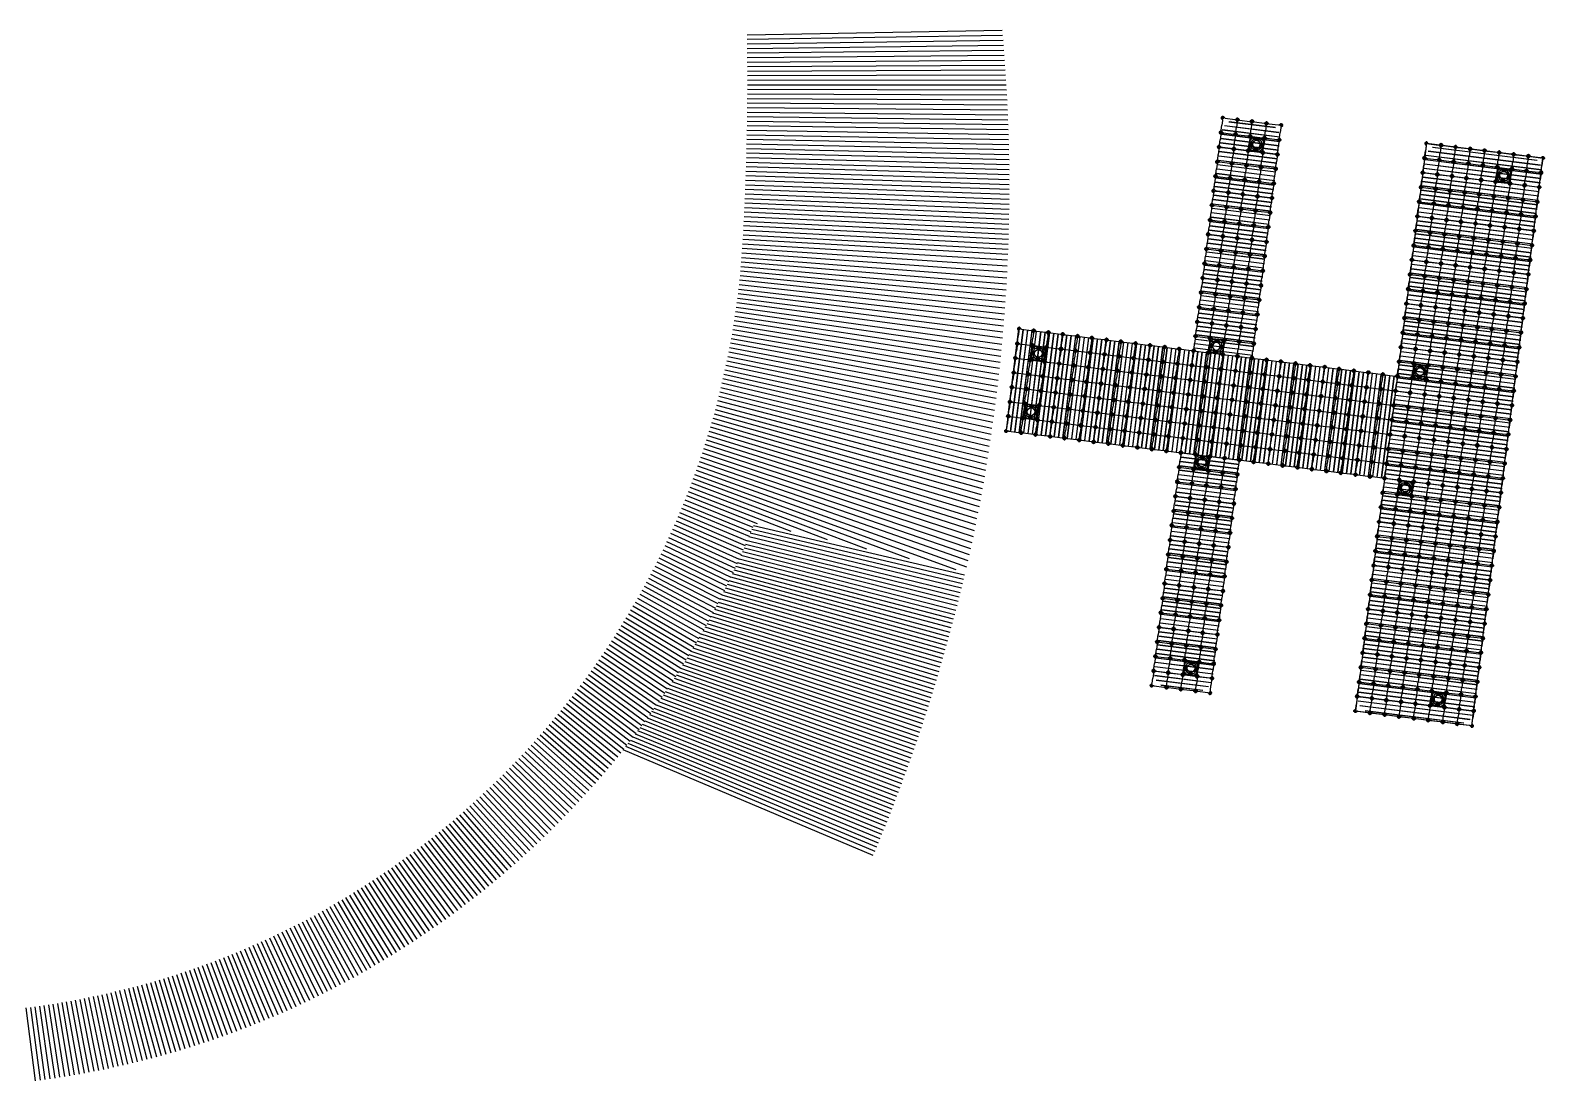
# Model space of a CAD drawing. Extents: x 343755544 to 343964754, y 671968908 to 672045261.
# Drawn here: x 343791242 to 343842902, y 671969148 to 672004962 of the extents above; entities that cross this region are included whole.
import ezdxf

# ---------------------------------------------------------------- set-up
doc = ezdxf.new("R2010")
doc.units = 0
doc.header["$LTSCALE"] = 1000
doc.header["$MEASUREMENT"] = 0
for name, color, linetype in [('00-铺装填充', 251, 'Continuous'), ('W-_ANTICOLLISION防撞措施', 121, 'Continuous'), ('W-MOUNTING固定方式', 5, 'Continuous'), ('蓝色浮筒', 150, 'Continuous')]:
    doc.layers.add(name, color=color, linetype=linetype)
pattern_1 = [(352.86794, (343824541.68, 671991313.93), (18.6235, 148.8394), []), (352.86794, (343824540.75, 671991306.49), (18.6235, 148.8394), [])]

# ---------------------------------------------------------------- blocks, each defined once
blk = doc.blocks.new('浮筒')
at = {"layer": '蓝色浮筒'}
blk.add_line((441, 238), (441, 238), dxfattribs=at)
for points in [[(0, 417, 0.198912), (-9, 438), (-49, 479, -0.414214), (-49, 521), (-21, 549, -0.414214), (21, 549), (62, 509, 0.198912), (83, 500), (250, 500)], [(500, 417, -0.198912), (509, 438), (549, 479, 0.414214), (549, 521), (521, 549, 0.414214), (479, 549), (438, 509, -0.198912), (417, 500), (250, 500)], [(0, 83, -0.198912), (-9, 62), (-49, 21, 0.414214), (-49, -21), (-21, -49, 0.414214), (21, -49), (62, -9, -0.198912), (83, 0), (250, 0)], [(500, 83, 0.198912), (509, 62), (549, 21, -0.414214), (549, -21), (521, -49, -0.414214), (479, -49), (438, -9, 0.198912), (417, 0), (250, 0)]]:
    blk.add_lwpolyline(points, format="xyb", dxfattribs=at)
for points in [[(0, 417), (0, 83)], [(500, 417), (500, 83)]]:
    blk.add_lwpolyline(points, dxfattribs=at)
for centre, radius, start, end in [((0, 500), 25, 101.4783, 168.5217), ((0, 525), 5, 354.2608, 185.7392), ((0, 500), 25, 11.4783, 78.5217), ((500, 500), 25, 101.4783, 168.5217), ((500, 525), 5, 354.2608, 185.7392), ((500, 500), 25, 11.4783, 78.5217), ((-25, 500), 5, 84.2608, 275.7392), ((-25, 0), 5, 84.2608, 275.7392), ((0, 500), 25, 191.4783, 258.5217), ((0, 0), 25, 101.4783, 168.5217), ((0, 475), 5, 174.2608, 5.7392), ((0, 25), 5, 354.2608, 185.7392), ((0, 500), 25, 281.4783, 348.5217), ((0, 0), 25, 11.4783, 78.5217), ((25, 500), 5, 264.2608, 95.7392), ((25, 0), 5, 264.2608, 95.7392), ((475, 500), 5, 84.2608, 275.7392), ((475, 0), 5, 84.2608, 275.7392), ((500, 500), 25, 191.4783, 258.5217), ((500, 0), 25, 101.4783, 168.5217), ((500, 475), 5, 174.2608, 5.7392), ((500, 25), 5, 354.2608, 185.7392), ((500, 500), 25, 281.4783, 348.5217), ((500, 0), 25, 11.4783, 78.5217), ((525, 500), 5, 264.2608, 95.7392), ((525, 0), 5, 264.2608, 95.7392), ((0, 0), 25, 191.4783, 258.5217), ((0, -25), 5, 174.2608, 5.7392), ((0, 0), 25, 281.4783, 348.5217), ((500, 0), 25, 191.4783, 258.5217), ((500, -25), 5, 174.2608, 5.7392), ((500, 0), 25, 281.4783, 348.5217)]:
    blk.add_arc(centre, radius, start, end, dxfattribs=at)
blk = doc.blocks.new('*U205')
at = {"layer": '蓝色浮筒', "rotation": 180.0000000383531}
blk.add_blockref('浮筒', (250, 250), dxfattribs=at)
blk = doc.blocks.new('*U206')
at = {"layer": 'W-_ANTICOLLISION防撞措施', "color": 0, "linetype": 'ByBlock', "lineweight": -2, "transparency": 16777216}
for p in [(0, 0), (500, 0), (1000, 0), (1500, 0), (2000, 0), (2500, 0), (3000, 0), (3500, 0), (4000, 0), (4500, 0), (5000, 0), (5500, 0), (6000, 0), (6500, 0), (7000, 0), (7500, 0), (8000, 0), (8500, 0), (9000, 0), (9500, 0), (10000, 0), (10500, 0), (11000, 0), (11500, 0), (12000, 0), (12500, 0), (13000, 0), (13500, 0), (14000, 0), (14500, 0), (15000, 0), (15500, 0), (16000, 0), (16500, 0), (17000, 0), (17500, 0), (18000, 0), (18500, 0), (19000, 0), (0, -500), (500, -500), (1000, -500), (1500, -500), (2000, -500), (2500, -500), (3000, -500), (3500, -500), (4000, -500), (4500, -500), (5000, -500), (5500, -500), (6000, -500), (6500, -500), (7000, -500), (7500, -500), (8000, -500), (8500, -500), (9000, -500), (9500, -500), (10000, -500), (10500, -500), (11000, -500), (11500, -500), (12000, -500), (12500, -500), (13000, -500), (13500, -500), (14000, -500), (14500, -500), (15000, -500), (15500, -500), (16000, -500), (16500, -500), (17000, -500), (17500, -500), (18000, -500), (18500, -500), (19000, -500), (0, -1000), (500, -1000), (1000, -1000), (1500, -1000), (2000, -1000), (2500, -1000), (3000, -1000), (3500, -1000), (4000, -1000), (4500, -1000), (5000, -1000), (5500, -1000), (6000, -1000), (6500, -1000), (7000, -1000), (7500, -1000), (8000, -1000), (8500, -1000), (9000, -1000), (9500, -1000), (10000, -1000), (10500, -1000), (11000, -1000), (11500, -1000), (12000, -1000), (12500, -1000), (13000, -1000), (13500, -1000), (14000, -1000), (14500, -1000), (15000, -1000), (15500, -1000), (16000, -1000), (16500, -1000), (17000, -1000), (17500, -1000), (18000, -1000), (18500, -1000), (19000, -1000), (0, -1500), (500, -1500), (1000, -1500), (1500, -1500), (2000, -1500), (2500, -1500), (3000, -1500), (3500, -1500), (4000, -1500), (4500, -1500), (5000, -1500), (5500, -1500), (6000, -1500), (6500, -1500), (7000, -1500), (7500, -1500), (8000, -1500), (8500, -1500), (9000, -1500), (9500, -1500), (10000, -1500), (10500, -1500), (11000, -1500), (11500, -1500), (12000, -1500), (12500, -1500), (13000, -1500), (13500, -1500), (14000, -1500), (14500, -1500), (15000, -1500), (15500, -1500), (16000, -1500), (16500, -1500), (17000, -1500), (17500, -1500), (18000, -1500), (18500, -1500), (19000, -1500), (0, -2000), (500, -2000), (1000, -2000), (1500, -2000), (2000, -2000), (2500, -2000), (3000, -2000), (3500, -2000), (4000, -2000), (4500, -2000), (5000, -2000), (5500, -2000), (6000, -2000), (6500, -2000), (7000, -2000), (7500, -2000), (8000, -2000), (8500, -2000), (9000, -2000), (9500, -2000), (10000, -2000), (10500, -2000), (11000, -2000), (11500, -2000), (12000, -2000), (12500, -2000), (13000, -2000), (13500, -2000), (14000, -2000), (14500, -2000), (15000, -2000), (15500, -2000), (16000, -2000), (16500, -2000), (17000, -2000), (17500, -2000), (18000, -2000), (18500, -2000), (19000, -2000), (0, -2500), (500, -2500), (1000, -2500), (1500, -2500), (2000, -2500), (2500, -2500), (3000, -2500), (3500, -2500), (4000, -2500), (4500, -2500), (5000, -2500), (5500, -2500), (6000, -2500), (6500, -2500), (7000, -2500), (7500, -2500), (8000, -2500), (8500, -2500), (9000, -2500), (9500, -2500), (10000, -2500), (10500, -2500), (11000, -2500), (11500, -2500), (12000, -2500), (12500, -2500), (13000, -2500), (13500, -2500), (14000, -2500), (14500, -2500), (15000, -2500), (15500, -2500), (16000, -2500), (16500, -2500), (17000, -2500), (17500, -2500), (18000, -2500), (18500, -2500), (19000, -2500), (0, -3000), (500, -3000), (1000, -3000), (1500, -3000), (2000, -3000), (2500, -3000), (3000, -3000), (3500, -3000), (4000, -3000), (4500, -3000), (5000, -3000), (5500, -3000), (6000, -3000), (6500, -3000), (7000, -3000), (7500, -3000), (8000, -3000), (8500, -3000), (9000, -3000), (9500, -3000), (10000, -3000), (10500, -3000), (11000, -3000), (11500, -3000), (12000, -3000), (12500, -3000), (13000, -3000), (13500, -3000), (14000, -3000), (14500, -3000), (15000, -3000), (15500, -3000), (16000, -3000), (16500, -3000), (17000, -3000), (17500, -3000), (18000, -3000), (18500, -3000), (19000, -3000), (0, -3500), (500, -3500), (1000, -3500), (1500, -3500), (2000, -3500), (2500, -3500), (3000, -3500), (3500, -3500), (4000, -3500), (4500, -3500), (5000, -3500), (5500, -3500), (6000, -3500), (6500, -3500), (7000, -3500), (7500, -3500), (8000, -3500), (8500, -3500), (9000, -3500), (9500, -3500), (10000, -3500), (10500, -3500), (11000, -3500), (11500, -3500), (12000, -3500), (12500, -3500), (13000, -3500), (13500, -3500), (14000, -3500), (14500, -3500), (15000, -3500), (15500, -3500), (16000, -3500), (16500, -3500), (17000, -3500), (17500, -3500), (18000, -3500), (18500, -3500), (19000, -3500)]:
    blk.add_blockref('*U205', p, dxfattribs=at)
blk = doc.blocks.new('*U209')
at = {"layer": '蓝色浮筒', "rotation": 180.0000000383531}
blk.add_blockref('浮筒', (250, 250), dxfattribs=at)
blk = doc.blocks.new('*U202')
at = {"layer": 'W-_ANTICOLLISION防撞措施', "color": 0, "linetype": 'ByBlock', "lineweight": -2, "transparency": 16777216}
for p in [(0, 0), (500, 0), (1000, 0), (1500, 0), (2000, 0), (2500, 0), (3000, 0), (0, -500), (500, -500), (1000, -500), (1500, -500), (2000, -500), (2500, -500), (3000, -500), (0, -1000), (500, -1000), (1000, -1000), (1500, -1000), (2000, -1000), (2500, -1000), (3000, -1000), (0, -1500), (500, -1500), (1000, -1500), (1500, -1500), (2000, -1500), (2500, -1500), (3000, -1500), (0, -2000), (500, -2000), (1000, -2000), (1500, -2000), (2000, -2000), (2500, -2000), (3000, -2000), (0, -2500), (500, -2500), (1000, -2500), (1500, -2500), (2000, -2500), (2500, -2500), (3000, -2500), (0, -3000), (500, -3000), (1000, -3000), (1500, -3000), (2000, -3000), (2500, -3000), (3000, -3000), (0, -3500), (500, -3500), (1000, -3500), (1500, -3500), (2000, -3500), (2500, -3500), (3000, -3500), (0, -4000), (500, -4000), (1000, -4000), (1500, -4000), (2000, -4000), (2500, -4000), (3000, -4000), (0, -4500), (500, -4500), (1000, -4500), (1500, -4500), (2000, -4500), (2500, -4500), (3000, -4500), (0, -5000), (500, -5000), (1000, -5000), (1500, -5000), (2000, -5000), (2500, -5000), (3000, -5000), (0, -5500), (500, -5500), (1000, -5500), (1500, -5500), (2000, -5500), (2500, -5500), (3000, -5500), (0, -6000), (0, -6500), (500, -6000), (500, -6500), (1000, -6000), (1000, -6500), (1500, -6000), (1500, -6500), (2000, -6000), (2000, -6500), (2500, -6000), (2500, -6500), (3000, -6000), (3000, -6500), (0, -7000), (500, -7000), (1000, -7000), (1500, -7000), (2000, -7000), (2500, -7000), (3000, -7000), (0, -7500), (500, -7500), (1000, -7500), (1500, -7500), (2000, -7500), (2500, -7500), (3000, -7500), (0, -8000), (500, -8000), (1000, -8000), (1500, -8000), (2000, -8000), (2500, -8000), (3000, -8000), (0, -8500), (500, -8500), (1000, -8500), (1500, -8500), (2000, -8500), (2500, -8500), (3000, -8500), (0, -9000), (500, -9000), (1000, -9000), (1500, -9000), (2000, -9000), (2500, -9000), (3000, -9000), (0, -9500), (500, -9500), (1000, -9500), (1500, -9500), (2000, -9500), (2500, -9500), (3000, -9500), (0, -10000), (500, -10000), (1000, -10000), (1500, -10000), (2000, -10000), (2500, -10000), (3000, -10000), (0, -10500), (500, -10500), (1000, -10500), (1500, -10500), (2000, -10500), (2500, -10500), (3000, -10500), (0, -11000), (500, -11000), (1000, -11000), (1500, -11000), (2000, -11000), (2500, -11000), (3000, -11000), (0, -11500), (500, -11500), (1000, -11500), (1500, -11500), (2000, -11500), (2500, -11500), (3000, -11500), (0, -12000), (500, -12000), (1000, -12000), (1500, -12000), (2000, -12000), (2500, -12000), (3000, -12000), (0, -12500), (500, -12500), (1000, -12500), (1500, -12500), (2000, -12500), (2500, -12500), (3000, -12500)]:
    blk.add_blockref('*U209', p, dxfattribs=at)
blk = doc.blocks.new('*U203')
at = {"layer": '蓝色浮筒', "rotation": 180.0000000383531}
blk.add_blockref('浮筒', (250, 250), dxfattribs=at)
blk = doc.blocks.new('*U204')
at = {"layer": 'W-_ANTICOLLISION防撞措施', "color": 0, "linetype": 'ByBlock', "lineweight": -2, "transparency": 16777216}
for p in [(0, 0), (500, 0), (1000, 0), (1500, 0), (2000, 0), (2500, 0), (3000, 0), (3500, 0), (4000, 0), (4500, 0), (5000, 0), (5500, 0), (6000, 0), (6500, 0), (7000, 0), (7500, 0), (0, -500), (500, -500), (1000, -500), (1500, -500), (2000, -500), (2500, -500), (3000, -500), (3500, -500), (4000, -500), (4500, -500), (5000, -500), (5500, -500), (6000, -500), (6500, -500), (7000, -500), (7500, -500), (0, -1000), (500, -1000), (1000, -1000), (1500, -1000), (2000, -1000), (2500, -1000), (3000, -1000), (3500, -1000), (4000, -1000), (4500, -1000), (5000, -1000), (5500, -1000), (6000, -1000), (6500, -1000), (7000, -1000), (7500, -1000), (0, -1500), (500, -1500), (1000, -1500), (1500, -1500), (2000, -1500), (2500, -1500), (3000, -1500), (3500, -1500), (4000, -1500), (4500, -1500), (5000, -1500), (5500, -1500), (6000, -1500), (6500, -1500), (7000, -1500), (7500, -1500)]:
    blk.add_blockref('*U203', p, dxfattribs=at)
blk = doc.blocks.new('*U199')
at = {"color": 8, "linetype": 'Continuous', "lineweight": 15}
for p, q in [((-1, 2), (-2, 1)), ((0, 1), (0, -1)), ((-1, -2), (-2, -1))]:
    blk.add_line(p, q, dxfattribs=at)
at = {"color": 7, "linetype": 'Continuous', "lineweight": 15}
for p, q in [((16, 1), (0, 1)), ((0, 0), (19, 0)), ((16, 1), (16, 0)), ((19, -1), (19, 0)), ((0, -1), (19, -1))]:
    blk.add_line(p, q, dxfattribs=at)
for centre, radius, start, end in [((-3, 0), 2.9, 41.3178, 318.6822), ((-3, 0), 1.45, 41.3178, 318.6822), ((0, 3), 2.82, 221.3178, 270), ((0, -3), 2.82, 90, 138.6822), ((0, 3), 1.37, 221.3178, 270), ((0, -3), 1.37, 90, 138.6822)]:
    blk.add_arc(centre, radius, start, end, dxfattribs=at)
blk = doc.blocks.new('*U200')
blk.add_lwpolyline([(-12, 0), (-12, 2.5), (12, 2.5), (12, 0)], close=True)
blk = doc.blocks.new('无头销轴_B型_D12X150')
at = {"color": 0}
for p, q in [((-72, 6), (-72, -6)), ((72, 6), (72, -6))]:
    blk.add_line(p, q, dxfattribs=at)
blk.add_lwpolyline([(-75, 4), (-75, -4), (-72, -6), (72, -6), (75, -4), (75, 4), (72, 6), (-72, 6)], close=True, dxfattribs=at)
for centre in [(-70, 0), (70, 0)]:
    blk.add_circle(centre, 1.6, dxfattribs=at)
blk = doc.blocks.new('sdf')
at = {"layer": 'W-MOUNTING固定方式', "color": 0}
for p, q in [((43285, -2497), (43283, -2500)), ((43378, -2500), (43283, -2500)), ((43283, -2574), (43283, -2500)), ((43283, -2574), (43378, -2574)), ((43283, -2574), (43285, -2577)), ((43285, -2497), (43376, -2497)), ((43376, -2577), (43285, -2577)), ((43376, -2497), (43378, -2500)), ((43378, -2574), (43376, -2577)), ((43378, -2500), (43378, -2574)), ((43108, -2622), (43108, -2815)), ((43109, -2673), (43112, -2671)), ((43109, -2764), (43109, -2673)), ((43109, -2764), (43112, -2766)), ((43112, -2671), (43112, -2766)), ((43112, -2671), (43186, -2671)), ((43186, -2766), (43112, -2766)), ((43186, -2766), (43186, -2671)), ((43186, -2671), (43189, -2673)), ((43186, -2766), (43189, -2764)), ((43189, -2673), (43189, -2764)), ((43283, -2863), (43285, -2860)), ((43378, -2863), (43283, -2863)), ((43283, -2937), (43283, -2863)), ((43283, -2937), (43378, -2937)), ((43285, -2940), (43283, -2937)), ((43285, -2860), (43376, -2860)), ((43375, -2940), (43285, -2940)), ((43375, -2940), (43378, -2937)), ((43378, -2863), (43376, -2860)), ((43378, -2863), (43378, -2937)), ((43475, -2671), (43472, -2673)), ((43472, -2764), (43472, -2673)), ((43475, -2766), (43472, -2764)), ((43475, -2671), (43475, -2766)), ((43475, -2671), (43549, -2671)), ((43549, -2766), (43475, -2766)), ((43549, -2766), (43549, -2671)), ((43552, -2674), (43549, -2671)), ((43552, -2764), (43549, -2766)), ((43552, -2674), (43552, -2764))]:
    blk.add_line(p, q, dxfattribs=at)
at = {"layer": 'W-MOUNTING固定方式', "color": 6}
for points in [[(43123, -2568), (43052, -2497, -0.414214), (43052, -2441), (43052, -2441, -0.414214), (43109, -2441), (43179, -2511)], [(43538, -2568), (43609, -2497, 0.414214), (43609, -2441), (43609, -2441, 0.414214), (43552, -2441), (43482, -2511)], [(43123, -2870), (43052, -2941, 0.414214), (43052, -2997), (43052, -2997, 0.414214), (43109, -2997), (43179, -2927)], [(43538, -2870), (43609, -2941, -0.414214), (43609, -2997), (43609, -2997, -0.414214), (43552, -2997), (43482, -2927)]]:
    blk.add_lwpolyline(points, format="xyb", dxfattribs=at)
at = {"layer": 'W-MOUNTING固定方式'}
for points in [[(43194, -2941), (43467, -2941), (43553, -2856), (43553, -2582), (43467, -2496), (43194, -2496), (43108, -2582), (43108, -2856)], [(43219, -2881), (43442, -2881), (43493, -2831), (43493, -2607), (43442, -2556), (43219, -2556), (43168, -2607), (43168, -2831)]]:
    blk.add_lwpolyline(points, close=True, dxfattribs=at)
at = {"layer": 'W-MOUNTING固定方式', "color": 0}
for points in [[(43272, -2496), (43272, -2537), (43272, -2557), (43281, -2557), (43281, -2537), (43281, -2496)], [(43380, -2496), (43380, -2537), (43380, -2557), (43389, -2557), (43389, -2537), (43389, -2496)], [(43108, -2669), (43149, -2669), (43169, -2669), (43169, -2660), (43149, -2660), (43108, -2660)], [(43108, -2777), (43149, -2777), (43169, -2777), (43169, -2768), (43149, -2768), (43108, -2768)], [(43281, -2941), (43281, -2900), (43281, -2880), (43272, -2880), (43272, -2900), (43272, -2941)], [(43389, -2941), (43389, -2900), (43389, -2880), (43380, -2880), (43380, -2900), (43380, -2941)], [(43553, -2660), (43512, -2660), (43492, -2660), (43492, -2669), (43512, -2669), (43553, -2669)], [(43553, -2768), (43512, -2768), (43492, -2768), (43492, -2777), (43512, -2777), (43553, -2777)]]:
    blk.add_lwpolyline(points, dxfattribs=at)
at = {"layer": 'W-MOUNTING固定方式', "color": 5}
for centre in [(43080, -2469), (43580, -2469), (43080, -2969), (43580, -2969)]:
    blk.add_circle(centre, 7, dxfattribs=at)
at = {"layer": 'W-MOUNTING固定方式'}
for radius in [136, 130]:
    blk.add_circle((43330, -2719), radius, dxfattribs=at)
at = {"layer": 'W-MOUNTING固定方式', "color": 0}
for name, p in [('无头销轴_B型_D12X150', (43330, -2537)), ('*U199', (43143, -2788)), ('*U200', (43512, -2660))]:
    blk.add_blockref(name, p, dxfattribs=at)
for name, p, rotation in [('*U199', (43261, -2531), 270.0000000000001), ('*U200', (43272, -2537), 90.00000000000004), ('*U200', (43149, -2777), 180), ('无头销轴_B型_D12X150', (43149, -2719), 90), ('无头销轴_B型_D12X150', (43330, -2900), 180), ('*U200', (43389, -2900), 270), ('*U199', (43400, -2906), 90.00000000000001), ('*U199', (43518, -2649), 180), ('无头销轴_B型_D12X150', (43512, -2719), 270)]:
    blk.add_blockref(name, p, dxfattribs=dict(at, rotation=rotation))
at = {"layer": 'W-MOUNTING固定方式', "color": 0, "xscale": -1}
for name, p, rotation in [('*U200', (43389, -2537), 270.0000000000001), ('*U199', (43400, -2531), 90.00000000000007), ('*U199', (43143, -2649), 180), ('*U199', (43261, -2906), 270), ('*U200', (43272, -2900), 90), ('*U200', (43512, -2777), 180)]:
    blk.add_blockref(name, p, dxfattribs=dict(at, rotation=rotation))
for name, p in [('*U200', (43149, -2660)), ('*U199', (43518, -2788))]:
    blk.add_blockref(name, p, dxfattribs=at)
blk = doc.blocks.new('*U207')
at = {"layer": '蓝色浮筒', "rotation": 180.0000000383531}
blk.add_blockref('浮筒', (250, 250), dxfattribs=at)
blk = doc.blocks.new('*U208')
at = {"layer": 'W-_ANTICOLLISION防撞措施', "color": 0, "linetype": 'ByBlock', "lineweight": -2, "transparency": 16777216}
for p in [(0, 0), (500, 0), (1000, 0), (1500, 0), (2000, 0), (2500, 0), (3000, 0), (3500, 0), (4000, 0), (4500, 0), (5000, 0), (5500, 0), (6000, 0), (6500, 0), (7000, 0), (7500, 0), (0, -500), (500, -500), (1000, -500), (1500, -500), (2000, -500), (2500, -500), (3000, -500), (3500, -500), (4000, -500), (4500, -500), (5000, -500), (5500, -500), (6000, -500), (6500, -500), (7000, -500), (7500, -500), (0, -1000), (500, -1000), (1000, -1000), (1500, -1000), (2000, -1000), (2500, -1000), (3000, -1000), (3500, -1000), (4000, -1000), (4500, -1000), (5000, -1000), (5500, -1000), (6000, -1000), (6500, -1000), (7000, -1000), (7500, -1000), (0, -1500), (500, -1500), (1000, -1500), (1500, -1500), (2000, -1500), (2500, -1500), (3000, -1500), (3500, -1500), (4000, -1500), (4500, -1500), (5000, -1500), (5500, -1500), (6000, -1500), (6500, -1500), (7000, -1500), (7500, -1500)]:
    blk.add_blockref('*U207', p, dxfattribs=at)
blk = doc.blocks.new('ahjhghdgdg')
blk.add_lwpolyline([(253299, 271053), (272799, 271053), (272799, 275053), (253299, 275053)], close=True)
for p in [(210718, 276521), (228718, 276521), (217718, 274521), (221718, 274521), (228718, 268021), (221718, 267521), (218718, 261521), (220718, 261521)]:
    blk.add_blockref('sdf', p)
at = {"xscale": -1}
for p in [(297379, 268021), (304379, 267521)]:
    blk.add_blockref('sdf', p, dxfattribs=at)
at = {"layer": 'W-_ANTICOLLISION防撞措施'}
for name, p in [('*U206', (253549, 274803)), ('*U202', (261549, 270803)), ('*U208', (253549, 265803)), ('*U204', (265049, 265803))]:
    blk.add_blockref(name, p, dxfattribs=at)

msp = doc.modelspace()

# ---------------------------------------------------------------- hatches: boundary and pattern name
at = {"layer": '00-铺装填充'}
h = msp.add_hatch(dxfattribs=at)
h.set_pattern_fill('木铺装留缝5', color=256, scale=1.5, pattern_type=2)
h.set_pattern_definition(pattern_1)
h.paths.add_polyline_path([(343833866, 672001225, 0.414214), (343833432, 672001784), (343832439, 672001908, 0.414214), (343831881, 672001474), (343830950, 671994032), (343832935, 671993784)])
h = msp.add_hatch(dxfattribs=at)
h.set_pattern_fill('木铺装留缝5', color=256, scale=1.5, pattern_type=2)
h.set_pattern_definition(pattern_1)
h.paths.add_polyline_path([(343842796, 672000108, 0.414214), (343842362, 672000666), (343839386, 672001039, 0.414214), (343838827, 672000605), (343837462, 671989690), (343836532, 671982263, 0.414214), (343836966, 671981705), (343839943, 671981332, 0.414214), (343840501, 671981767)])
h = msp.add_hatch(dxfattribs=at)
h.set_pattern_fill('木铺装留缝5', color=256, scale=1.5, angle=90, pattern_type=2)
h.set_pattern_definition([(82.868, (343824533.31, 671991307.42), (-148.8394, 18.6235), []), (82.868, (343824540.75, 671991306.49), (-148.8394, 18.6235), [])])
h.paths.add_polyline_path([(343837896, 671993163), (343830950, 671994032), (343824933, 671994785), (343824541, 671991306), (343830516, 671990559), (343837462, 671989690)])
h = msp.add_hatch(dxfattribs=at)
h.set_pattern_fill('木铺装留缝5', color=256, scale=1.5, pattern_type=2)
h.set_pattern_definition(pattern_1)
h.paths.add_polyline_path([(343832500, 671990311), (343830516, 671990559), (343829585, 671983121, 0.414214), (343830019, 671982563), (343831011, 671982439, 0.414214), (343831569, 671982873)])

# ---------------------------------------------------------------- linework, layer by layer
for points in [[(343815691, 672004811), (343824395, 672004962)], [(343815694, 672004656), (343824410, 672004793)], [(343815696, 672004501), (343824425, 672004624)], [(343815698, 672004346), (343824439, 672004455)], [(343815699, 672004191), (343824453, 672004286)], [(343815701, 672004036), (343824466, 672004117)], [(343815702, 672003881), (343824479, 672003948)], [(343815703, 672003726), (343824491, 672003779)], [(343815703, 672003571), (343824502, 672003609)], [(343815704, 672003416), (343824514, 672003440)], [(343815703, 672002951), (343824544, 672002932)], [(343815703, 672002796), (343824553, 672002763)], [(343815704, 672003261), (343824524, 672003271)], [(343815704, 672003106), (343824534, 672003101)], [(343815700, 672002331), (343824578, 672002254)], [(343815701, 672002486), (343824570, 672002424)], [(343815702, 672002641), (343824562, 672002593)], [(343815694, 672001866), (343824598, 672001745)], [(343815696, 672002021), (343824592, 672001915)], [(343815698, 672002176), (343824585, 672002085)], [(343815683, 672001246), (343824619, 672001067)], [(343815686, 672001401), (343824614, 672001237)], [(343815689, 672001556), (343824609, 672001406)], [(343815692, 672001711), (343824604, 672001576)], [(343815672, 672000781), (343824629, 672000558)], [(343815676, 672000936), (343824626, 672000728)], [(343815679, 672001091), (343824622, 672000897)], [(343815659, 672000316), (343824634, 672000049)], [(343815663, 672000471), (343824633, 672000218)], [(343815668, 672000626), (343824631, 672000388)], [(343815638, 671999697), (343824635, 671999370)], [(343815643, 671999852), (343824635, 671999540)], [(343815649, 672000007), (343824635, 671999709)], [(343815654, 672000162), (343824635, 671999879)], [(343815619, 671999232), (343824630, 671998861)], [(343815626, 671999387), (343824632, 671999030)], [(343815632, 671999542), (343824633, 671999200)], [(343815598, 671998768), (343824621, 671998351)], [(343815606, 671998923), (343824624, 671998521)], [(343815612, 671999077), (343824627, 671998691)], [(343815567, 671998148), (343824601, 671997673)], [(343815575, 671998303), (343824607, 671997842)], [(343815583, 671998458), (343824612, 671998012)], [(343815591, 671998613), (343824616, 671998182)], [(343815541, 671997684), (343824581, 671997136)], [(343815550, 671997839), (343824589, 671997333)], [(343815559, 671997994), (343824595, 671997503)], [(343815508, 671997220), (343824551, 671996521)], [(343815520, 671997375), (343824561, 671996726)], [(343815531, 671997530), (343824571, 671996931)], [(343815453, 671996603), (343824501, 671995701)], [(343815468, 671996757), (343824514, 671995906)], [(343815482, 671996911), (343824527, 671996111)], [(343815496, 671997066), (343824539, 671996316)], [(343815403, 671996141), (343824456, 671995086)], [(343815420, 671996295), (343824472, 671995291)], [(343815437, 671996449), (343824487, 671995496)], [(343815345, 671995679), (343824404, 671994471)], [(343815365, 671995833), (343824422, 671994676)], [(343815384, 671995987), (343824439, 671994881)], [(343815255, 671995066), (343824326, 671993651)], [(343815279, 671995219), (343824346, 671993856)], [(343815302, 671995372), (343824366, 671994061)], [(343815323, 671995526), (343824386, 671994266)], [(343815179, 671994607), (343824259, 671993036)], [(343815205, 671994760), (343824282, 671993241)], [(343815231, 671994913), (343824304, 671993446)], [(343815066, 671993997), (343824159, 671992216)], [(343815096, 671994150), (343824185, 671992421)], [(343815124, 671994302), (343824211, 671992626)], [(343815152, 671994454), (343824235, 671992831)], [(343814973, 671993542), (343824077, 671991601)], [(343815005, 671993694), (343824105, 671991806)], [(343815036, 671993845), (343824133, 671992011)], [(343814871, 671993088), (343823988, 671990985)], [(343814906, 671993239), (343824019, 671991190)], [(343814940, 671993390), (343824048, 671991395)], [(343814725, 671992486), (343823859, 671990165)], [(343814763, 671992636), (343823893, 671990370)], [(343814800, 671992786), (343823925, 671990575)], [(343814836, 671992937), (343823957, 671990780)], [(343814606, 671992036), (343823755, 671989549)], [(343814646, 671992186), (343823790, 671989754)], [(343814686, 671992336), (343823825, 671989959)], [(343814436, 671991440), (343823605, 671988728)], [(343814480, 671991589), (343823643, 671988933)], [(343814523, 671991737), (343823681, 671989139)], [(343814565, 671991887), (343823718, 671989344)], [(343814300, 671990995), (343823484, 671988112)], [(343814346, 671991143), (343823525, 671988317)], [(343814392, 671991291), (343823565, 671988523)], [(343814107, 671990406), (343823313, 671987291)], [(343814157, 671990553), (343823357, 671987496)], [(343814205, 671990700), (343823400, 671987701)], [(343814253, 671990847), (343823443, 671987907)], [(343813954, 671989967), (343823176, 671986674)], [(343814006, 671990113), (343823223, 671986880)], [(343814057, 671990259), (343823268, 671987085)], [(343813739, 671989386), (343818424, 671987595)], [(343813794, 671989530), (343819768, 671987285)], [(343813848, 671989676), (343821227, 671986948)], [(343813901, 671989821), (343822819, 671986582)], [(343813569, 671988953), (343815889, 671988022)], [(343813626, 671989097), (343816033, 671988146)], [(343813683, 671989241), (343817183, 671987881)], [(343813331, 671988380), (343815630, 671987398)], [(343813391, 671988523), (343815696, 671987553)], [(343813451, 671988666), (343815761, 671987709)], [(343813510, 671988809), (343815825, 671987865)], [(343813080, 671987813), (343815357, 671986780)], [(343813144, 671987954), (343815426, 671986934)], [(343813207, 671988096), (343815495, 671987088)], [(343813269, 671988238), (343815563, 671987243)], [(343823040, 671986088), (343815804, 671987812)], [(343823075, 671986239), (343815855, 671987939)], [(343823111, 671986390), (343815907, 671988066)], [(343812884, 671987391), (343815143, 671986321)], [(343812950, 671987532), (343815215, 671986473)], [(343813016, 671987672), (343815286, 671986627)], [(343822893, 671985486), (343815591, 671987308)], [(343822930, 671985636), (343815645, 671987433)], [(343822967, 671985787), (343815698, 671987560)], [(343823003, 671985937), (343815751, 671987686)], [(343812612, 671986834), (343814847, 671985714)], [(343812681, 671986973), (343814922, 671985865)], [(343812750, 671987112), (343814997, 671986017)], [(343812817, 671987252), (343815070, 671986168)], [(343822739, 671984885), (343815369, 671986807)], [(343822778, 671985035), (343815425, 671986932)], [(343822817, 671985185), (343815481, 671987057)], [(343822855, 671985335), (343815536, 671987182)], [(343812327, 671986284), (343814537, 671985114)], [(343812400, 671986421), (343814616, 671985263)], [(343812471, 671986558), (343814693, 671985413)], [(343812542, 671986696), (343814771, 671985563)], [(343822580, 671984286), (343815139, 671986311)], [(343822620, 671984435), (343815197, 671986435)], [(343822660, 671984585), (343815255, 671986558)], [(343822700, 671984735), (343815312, 671986683)], [(343812031, 671985739), (343814214, 671984521)], [(343812106, 671985875), (343814296, 671984669)], [(343812181, 671986011), (343814377, 671984817)], [(343812254, 671986147), (343814457, 671984965)], [(343822414, 671983688), (343814899, 671985819)], [(343822456, 671983838), (343814960, 671985942)], [(343822498, 671983987), (343815020, 671986064)], [(343822539, 671984136), (343815080, 671986188)], [(343811722, 671985201), (343813878, 671983935)], [(343811800, 671985335), (343813963, 671984081)], [(343811878, 671985469), (343814047, 671984227)], [(343811955, 671985604), (343814131, 671984374)], [(343822197, 671982944), (343814588, 671985211)], [(343822241, 671983093), (343814651, 671985332)], [(343822285, 671983242), (343814714, 671985453)], [(343822328, 671983390), (343814776, 671985575)], [(343822371, 671983539), (343814838, 671985697)], [(343811483, 671984803), (343813617, 671983501)], [(343811563, 671984935), (343813705, 671983645)], [(343811643, 671985068), (343813792, 671983790)], [(343822017, 671982351), (343814330, 671984730)], [(343822063, 671982499), (343814395, 671984850)], [(343822108, 671982647), (343814460, 671984970)], [(343822153, 671982796), (343814524, 671985090)], [(343811154, 671984277), (343813258, 671982929)], [(343811237, 671984408), (343813349, 671983071)], [(343811320, 671984539), (343813439, 671983214)], [(343811402, 671984671), (343813529, 671983357)], [(343821831, 671981760), (343814063, 671984254)], [(343821878, 671981907), (343814130, 671984373)], [(343821925, 671982055), (343814197, 671984491)], [(343821971, 671982203), (343814264, 671984611)], [(343810813, 671983760), (343812887, 671982364)], [(343810899, 671983888), (343812981, 671982505)], [(343810985, 671984018), (343813074, 671982645)], [(343811069, 671984147), (343813167, 671982787)], [(343821589, 671981023), (343813717, 671983666)], [(343821638, 671981170), (343813788, 671983783)], [(343821687, 671981317), (343813857, 671983900)], [(343821735, 671981465), (343813926, 671984018)], [(343821783, 671981612), (343813995, 671984136)], [(343810461, 671983249), (343812504, 671981809)], [(343810550, 671983376), (343812601, 671981947)], [(343810638, 671983503), (343812697, 671982085)], [(343810726, 671983631), (343812793, 671982225)], [(343821389, 671980437), (343813432, 671983202)], [(343821439, 671980583), (343813504, 671983318)], [(343821490, 671980730), (343813576, 671983434)], [(343821540, 671980876), (343813647, 671983550)], [(343810005, 671982623), (343812007, 671981126)], [(343810097, 671982747), (343812108, 671981261)], [(343810189, 671982872), (343812208, 671981397)], [(343810280, 671982997), (343812307, 671981534)], [(343810371, 671983123), (343812406, 671981671)], [(343821129, 671979706), (343813064, 671982630)], [(343821182, 671979852), (343813139, 671982744)], [(343821234, 671979998), (343813213, 671982858)], [(343821286, 671980144), (343813286, 671982972)], [(343821338, 671980290), (343813360, 671983087)], [(343809627, 671982131), (343811596, 671980590)], [(343809723, 671982253), (343811700, 671980723)], [(343809817, 671982376), (343811803, 671980857)], [(343809911, 671982499), (343811906, 671980991)], [(343820915, 671979125), (343812761, 671982178)], [(343820969, 671979270), (343812837, 671982291)], [(343821023, 671979415), (343812913, 671982403)], [(343821076, 671979561), (343812989, 671982516)], [(343809240, 671981647), (343811174, 671980063)], [(343809338, 671981767), (343811280, 671980194)], [(343809435, 671981888), (343811386, 671980325)], [(343809531, 671982009), (343811492, 671980457)], [(343820638, 671978401), (343812371, 671981622)], [(343820694, 671978545), (343812450, 671981733)], [(343820750, 671978690), (343812528, 671981843)], [(343820805, 671978835), (343812606, 671981955)], [(343820860, 671978979), (343812684, 671982066)], [(343808841, 671981172), (343810740, 671979546)], [(343808942, 671981290), (343810849, 671979674)], [(343809042, 671981408), (343810958, 671979803)], [(343809141, 671981527), (343811066, 671979933)], [(343820352, 671977680), (343811969, 671981075)], [(343820410, 671977824), (343812050, 671981184)], [(343820468, 671977968), (343812131, 671981293)], [(343820525, 671978112), (343812212, 671981402)], [(343820582, 671978256), (343812292, 671981512)], [(343808328, 671980591), (343810181, 671978913)], [(343808432, 671980706), (343810294, 671979038)], [(343808535, 671980822), (343810407, 671979164)], [(343808638, 671980938), (343810518, 671979291)], [(343808740, 671981055), (343810629, 671979418)], [(343820116, 671977107), (343811639, 671980645)], [(343820176, 671977250), (343811723, 671980752)], [(343820235, 671977393), (343811805, 671980859)], [(343820294, 671977537), (343811887, 671980967)], [(343807906, 671980137), (343809722, 671978418)], [(343808013, 671980249), (343809838, 671978540)], [(343808119, 671980363), (343809953, 671978664)], [(343808224, 671980477), (343810067, 671978788)], [(343819996, 671976821), (343811472, 671980432)], [(343820057, 671976964), (343811556, 671980538)], [(343807365, 671979582), (343809132, 671977813)], [(343807475, 671979692), (343809252, 671977933)], [(343807584, 671979802), (343809370, 671978053)], [(343807692, 671979913), (343809488, 671978174)], [(343807799, 671980024), (343809605, 671978295)], [(343806809, 671979042), (343808526, 671977226)], [(343806921, 671979149), (343808649, 671977342)], [(343807033, 671979256), (343808771, 671977459)], [(343807145, 671979364), (343808892, 671977576)], [(343807255, 671979473), (343809012, 671977694)], [(343806238, 671978518), (343807905, 671976655)], [(343806353, 671978622), (343808030, 671976767)], [(343806468, 671978726), (343808155, 671976881)], [(343806582, 671978831), (343808280, 671976995)], [(343806696, 671978936), (343808403, 671977110)], [(343805653, 671978010), (343807267, 671976101)], [(343805771, 671978111), (343807396, 671976211)], [(343805889, 671978211), (343807524, 671976321)], [(343806006, 671978313), (343807651, 671976431)], [(343806122, 671978415), (343807778, 671976543)], [(343805054, 671977519), (343806614, 671975566)], [(343805175, 671977616), (343806746, 671975671)], [(343805295, 671977713), (343806877, 671975778)], [(343805415, 671977812), (343807008, 671975885)], [(343805534, 671977911), (343807138, 671975993)], [(343804317, 671976951), (343805812, 671974947)], [(343804441, 671977044), (343805947, 671975049)], [(343804565, 671977137), (343806082, 671975151)], [(343804688, 671977232), (343806216, 671975253)], [(343804810, 671977327), (343806349, 671975357)], [(343804932, 671977422), (343806482, 671975461)], [(343803689, 671976497), (343805128, 671974452)], [(343803816, 671976586), (343805266, 671974550)], [(343803942, 671976676), (343805403, 671974648)], [(343804067, 671976767), (343805540, 671974747)], [(343804192, 671976859), (343805677, 671974847)], [(343802919, 671975975), (343804290, 671973884)], [(343803049, 671976060), (343804431, 671973977)], [(343803178, 671976146), (343804571, 671974070)], [(343803306, 671976233), (343804711, 671974165)], [(343803435, 671976320), (343804851, 671974260)], [(343803562, 671976408), (343804990, 671974356)], [(343802000, 671975399), (343803289, 671973256)], [(343802133, 671975479), (343803433, 671973344)], [(343802265, 671975560), (343803577, 671973432)], [(343802397, 671975641), (343803721, 671973521)], [(343802528, 671975724), (343803864, 671973610)], [(343802659, 671975807), (343804006, 671973701)], [(343802789, 671975890), (343804148, 671973792)], [(343801195, 671974934), (343802411, 671972750)], [(343801330, 671975009), (343802559, 671972832)], [(343801465, 671975086), (343802706, 671972915)], [(343801599, 671975163), (343802852, 671972999)], [(343801733, 671975241), (343802998, 671973084)], [(343801867, 671975319), (343803143, 671973170)], [(343800098, 671974355), (343801217, 671972120)], [(343800236, 671974425), (343801367, 671972196)], [(343800375, 671974495), (343801518, 671972272)], [(343800512, 671974567), (343801668, 671972350)], [(343800650, 671974638), (343801818, 671972428)], [(343800787, 671974711), (343801967, 671972507)], [(343800923, 671974785), (343802115, 671972587)], [(343801059, 671974859), (343802264, 671972668)], [(343799118, 671973890), (343800149, 671971612)], [(343799259, 671973954), (343800303, 671971682)], [(343799400, 671974019), (343800456, 671971753)], [(343799540, 671974085), (343800609, 671971825)], [(343799680, 671974151), (343800762, 671971897)], [(343799820, 671974219), (343800914, 671971971)], [(343799959, 671974287), (343801065, 671972045)], [(343797833, 671973348), (343798749, 671971022)], [(343797977, 671973405), (343798906, 671971084)], [(343798121, 671973463), (343799063, 671971147)], [(343798264, 671973521), (343799219, 671971211)], [(343798407, 671973581), (343799375, 671971276)], [(343798550, 671973641), (343799531, 671971341)], [(343798693, 671973702), (343799686, 671971408)], [(343798835, 671973764), (343799841, 671971475)], [(343798977, 671973826), (343799995, 671971543)], [(343796375, 671972821), (343797162, 671970448)], [(343796522, 671972870), (343797322, 671970501)], [(343796669, 671972920), (343797482, 671970556)], [(343796816, 671972971), (343797641, 671970611)], [(343796962, 671973022), (343797801, 671970667)], [(343797108, 671973074), (343797960, 671970724)], [(343797253, 671973127), (343798118, 671970782)], [(343797399, 671973181), (343798276, 671970840)], [(343797544, 671973236), (343798434, 671970900)], [(343797688, 671973291), (343798592, 671970960)], [(343794591, 671972297), (343795218, 671969877)], [(343794741, 671972336), (343795382, 671969919)], [(343794891, 671972376), (343795545, 671969963)], [(343795040, 671972417), (343795708, 671970007)], [(343795190, 671972458), (343795870, 671970053)], [(343795339, 671972501), (343796033, 671970099)], [(343795488, 671972544), (343796195, 671970146)], [(343795636, 671972588), (343796357, 671970194)], [(343795784, 671972633), (343796518, 671970243)], [(343795933, 671972679), (343796679, 671970293)], [(343796080, 671972725), (343796840, 671970344)], [(343796228, 671972773), (343797001, 671970395)], [(343792165, 671971784), (343792576, 671969318)], [(343792318, 671971810), (343792743, 671969346)], [(343792471, 671971836), (343792909, 671969375)], [(343792624, 671971864), (343793075, 671969405)], [(343792776, 671971892), (343793241, 671969436)], [(343792928, 671971921), (343793407, 671969467)], [(343793080, 671971951), (343793573, 671969500)], [(343793232, 671971982), (343793738, 671969534)], [(343793384, 671972014), (343793903, 671969568)], [(343793535, 671972046), (343794068, 671969604)], [(343793687, 671972079), (343794233, 671969640)], [(343793838, 671972114), (343794398, 671969677)], [(343793989, 671972149), (343794562, 671969715)], [(343794140, 671972184), (343794727, 671969754)], [(343794290, 671972221), (343794891, 671969794)], [(343794441, 671972258), (343795055, 671969835)], [(343791092, 671971628), (343791407, 671969148)], [(343791246, 671971648), (343791574, 671969169)], [(343791399, 671971668), (343791741, 671969192)], [(343791553, 671971690), (343791909, 671969215)], [(343791706, 671971712), (343792076, 671969239)], [(343791859, 671971735), (343792243, 671969265)], [(343792012, 671971759), (343792409, 671969291)]]:
    msp.add_lwpolyline(points, dxfattribs=at)

# ---------------------------------------------------------------- block references
at = {"rotation": 262.8679431327918}
msp.add_blockref('ahjhghdgdg', (343601361, 672286095), dxfattribs=at)

doc.saveas('drawing.dxf')
